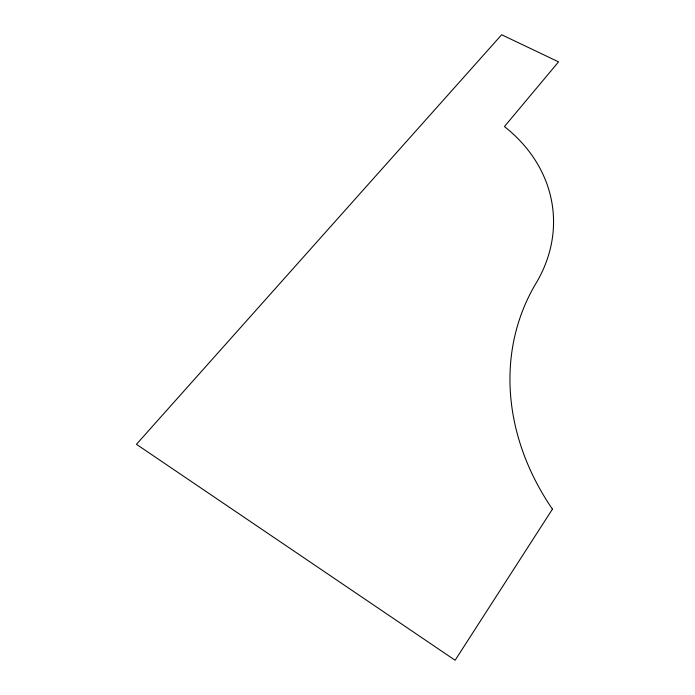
<?xml version="1.0" encoding="UTF-8"?>
<svg xmlns="http://www.w3.org/2000/svg" width="695" height="695" viewBox="0 0 695 695"><rect width="100%" height="100%" fill="white"/><g stroke="black" fill="none" stroke-linecap="round" stroke-linejoin="round"><path stroke-width="1.04" d="M552.438 509.148L455.121 660.25L136.446 444.314L501.66 34.75L558.554 61.864L504.44 126.56A169.198 137.132 -5.2 0 1 536.01 283.308A261.103 217.822 26.2 0 0 552.438 509.148"/></g></svg>
